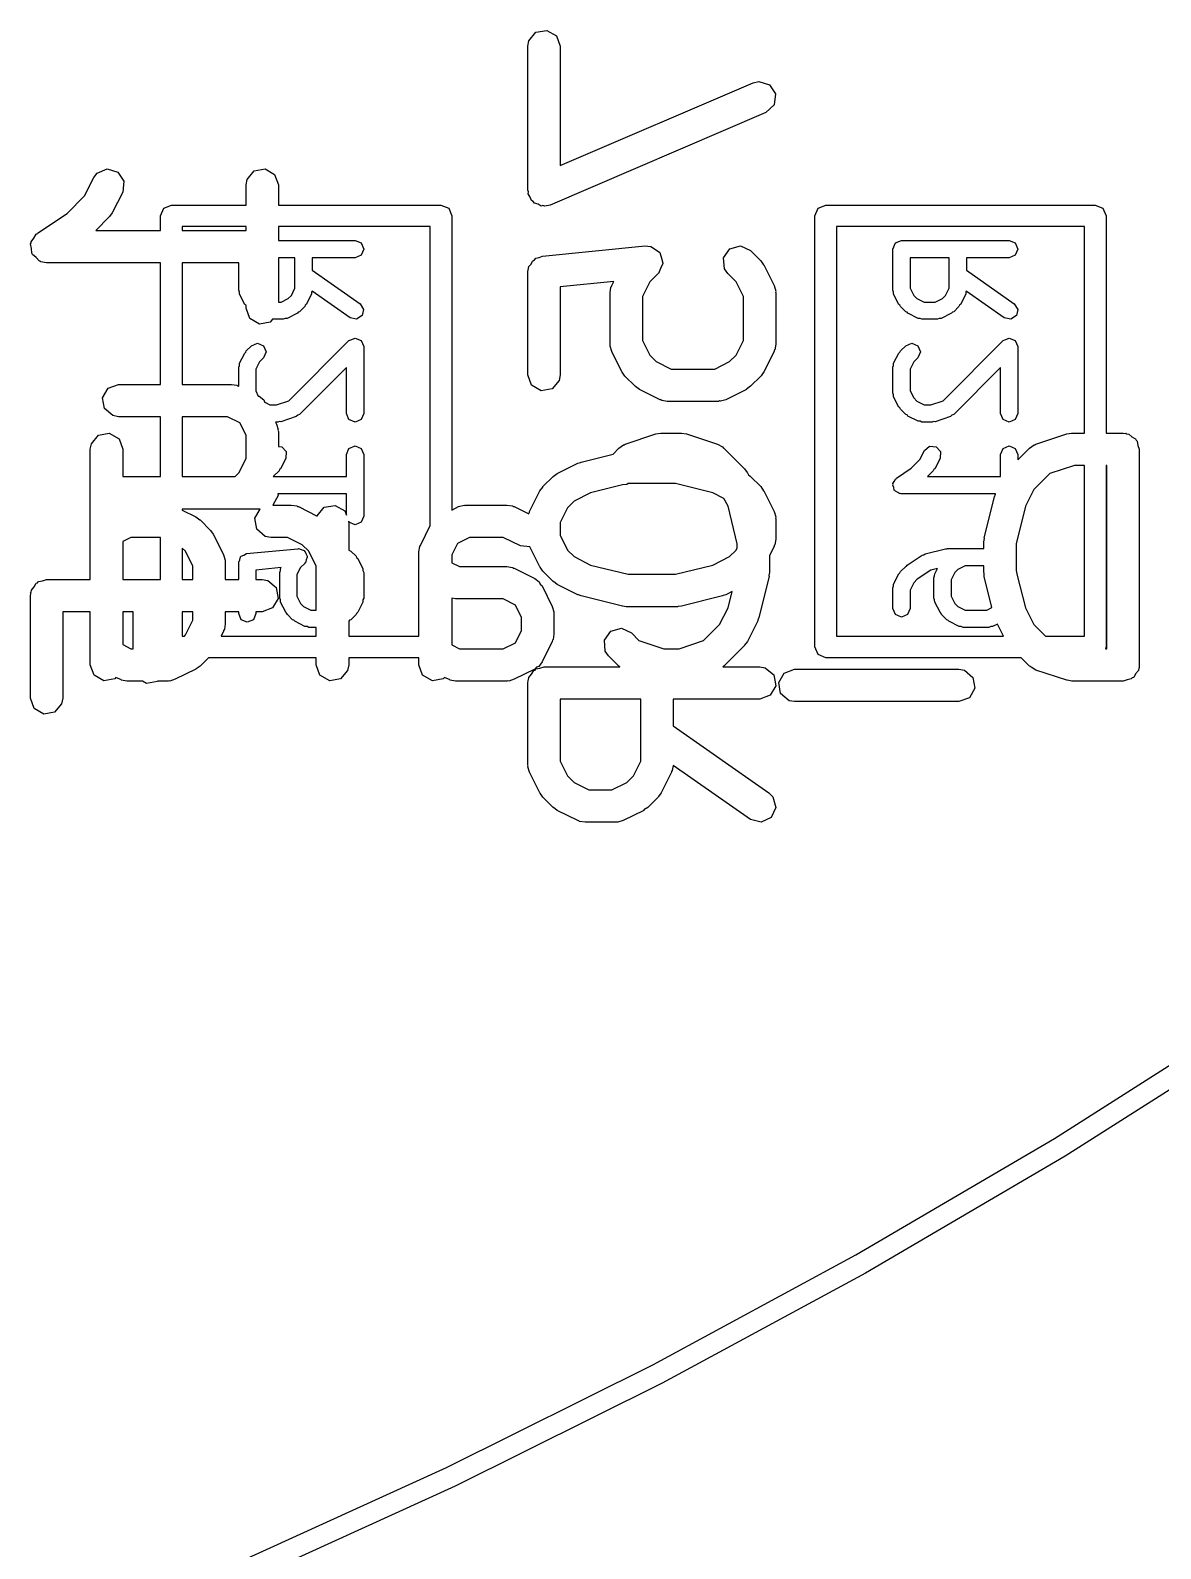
# Model space of a CAD drawing. Extents: x 98.9 to 179, y -122.8 to -42.7.
# Drawn here: x 150.3 to 155.54, y -111.1 to -104.06 of the extents above; entities that cross this region are included whole.
import ezdxf

# ---------------------------------------------------------------- set-up
doc = ezdxf.new("R2010")
doc.units = 0
doc.layers.add('BLACK', color=7, linetype='CONTINUOUS')

msp = doc.modelspace()

# ---------------------------------------------------------------- linework, layer by layer
at = {"layer": 'BLACK', "linetype": 'CONTINUOUS'}
for p, q in [((152.608, -104.111), (152.641, -104.071)), ((152.641, -104.071), (152.692, -104.062)), ((152.692, -104.062), (152.736, -104.088)), ((152.604, -104.136), (152.608, -104.111)), ((152.604, -104.803), (152.604, -104.136)), ((152.736, -104.088), (152.754, -104.136)), ((152.754, -104.136), (152.754, -104.689)), ((152.754, -104.689), (153.649, -104.305)), ((153.649, -104.305), (153.675, -104.299)), ((153.675, -104.299), (153.724, -104.314)), ((153.724, -104.314), (153.752, -104.357)), ((153.752, -104.357), (153.746, -104.408)), ((153.746, -104.408), (153.708, -104.443)), ((153.708, -104.443), (152.708, -104.872)), ((150.606, -104.724), (150.653, -104.704)), ((150.653, -104.704), (150.702, -104.719)), ((151.302, -104.753), (151.334, -104.714)), ((151.334, -104.714), (151.385, -104.705)), ((151.385, -104.705), (151.429, -104.731)), ((150.548, -104.83), (150.591, -104.745)), ((150.591, -104.745), (150.606, -104.724)), ((150.702, -104.719), (150.731, -104.761)), ((150.731, -104.761), (150.725, -104.812)), ((151.297, -104.779), (151.302, -104.753)), ((151.297, -104.872), (151.297, -104.779)), ((151.429, -104.731), (151.447, -104.779)), ((151.447, -104.779), (151.447, -104.872)), ((150.467, -104.911), (150.548, -104.83)), ((150.725, -104.812), (150.677, -104.908)), ((152.607, -104.811), (152.604, -104.803)), ((152.606, -104.82), (152.607, -104.811)), ((152.615, -104.835), (152.606, -104.82)), ((152.621, -104.851), (152.615, -104.835)), ((152.629, -104.856), (152.621, -104.851)), ((150.33, -105.002), (150.467, -104.911)), ((150.677, -104.908), (150.664, -104.926)), ((150.901, -104.922), (150.916, -104.887)), ((150.901, -104.99), (150.901, -104.922)), ((150.916, -104.887), (150.951, -104.872)), ((150.951, -104.872), (151.297, -104.872)), ((151.447, -104.872), (152.201, -104.872)), ((152.201, -104.872), (152.237, -104.887)), ((152.237, -104.887), (152.251, -104.922)), ((152.251, -104.922), (152.251, -106.287)), ((152.634, -104.863), (152.629, -104.856)), ((152.651, -104.868), (152.634, -104.863)), ((152.666, -104.877), (152.651, -104.868)), ((152.674, -104.875), (152.666, -104.877)), ((152.683, -104.878), (152.674, -104.875)), ((152.708, -104.872), (152.683, -104.878)), ((153.935, -104.922), (153.95, -104.887)), ((153.935, -106.922), (153.935, -104.922)), ((153.95, -104.887), (153.985, -104.872)), ((153.985, -104.872), (155.235, -104.872)), ((155.235, -104.872), (155.27, -104.887)), ((155.27, -104.887), (155.285, -104.922)), ((155.285, -104.922), (155.285, -105.93)), ((150.663, -104.927), (150.601, -104.99)), ((150.601, -104.99), (150.901, -104.99)), ((150.664, -104.926), (150.663, -104.927)), ((151.001, -104.972), (151.001, -104.99)), ((151.297, -104.972), (151.001, -104.972)), ((151.001, -104.99), (151.297, -104.99)), ((151.297, -104.99), (151.297, -104.972)), ((151.447, -104.972), (151.447, -105.037)), ((152.151, -104.972), (151.447, -104.972)), ((152.151, -106.359), (152.151, -104.972)), ((154.035, -104.972), (154.035, -106.872)), ((155.185, -104.972), (154.035, -104.972)), ((155.185, -105.93), (155.185, -104.972)), ((150.298, -105.052), (150.3, -105.048)), ((150.302, -105.073), (150.298, -105.052)), ((150.3, -105.043), (150.313, -105.026)), ((150.3, -105.048), (150.3, -105.043)), ((150.313, -105.026), (150.324, -105.007)), ((150.324, -105.007), (150.328, -105.006)), ((150.328, -105.006), (150.33, -105.002)), ((151.447, -105.037), (151.803, -105.037)), ((151.803, -105.037), (151.831, -105.048)), ((151.831, -105.048), (151.843, -105.077)), ((152.671, -105.109), (153.148, -105.062)), ((153.148, -105.062), (153.173, -105.064)), ((153.173, -105.064), (153.174, -105.064)), ((153.174, -105.064), (153.174, -105.064)), ((153.174, -105.064), (153.195, -105.078)), ((153.541, -105.075), (153.59, -105.062)), ((153.59, -105.062), (153.637, -105.083)), ((154.296, -105.077), (154.308, -105.048)), ((154.308, -105.048), (154.336, -105.037)), ((154.336, -105.037), (154.836, -105.037)), ((154.836, -105.037), (154.864, -105.048)), ((154.864, -105.048), (154.876, -105.077)), ((150.303, -105.095), (150.302, -105.073)), ((150.306, -105.098), (150.303, -105.095)), ((150.307, -105.102), (150.306, -105.098)), ((150.324, -105.116), (150.307, -105.102)), ((150.339, -105.132), (150.324, -105.116)), ((150.343, -105.132), (150.339, -105.132)), ((150.346, -105.135), (150.343, -105.132)), ((150.372, -105.14), (150.346, -105.135)), ((151.447, -105.117), (151.447, -105.322)), ((151.524, -105.117), (151.447, -105.117)), ((151.524, -105.258), (151.524, -105.117)), ((151.803, -105.117), (151.604, -105.117)), ((151.604, -105.117), (151.604, -105.175)), ((151.831, -105.105), (151.803, -105.117)), ((151.843, -105.077), (151.831, -105.105)), ((152.619, -105.146), (152.625, -105.132)), ((152.625, -105.132), (152.635, -105.127)), ((152.635, -105.127), (152.641, -105.119)), ((152.641, -105.119), (152.657, -105.116)), ((152.657, -105.116), (152.671, -105.109)), ((153.195, -105.078), (153.216, -105.093)), ((153.216, -105.093), (153.216, -105.093)), ((153.216, -105.093), (153.216, -105.093)), ((153.216, -105.093), (153.223, -105.118)), ((153.223, -105.118), (153.23, -105.142)), ((153.511, -105.117), (153.541, -105.075)), ((153.516, -105.168), (153.511, -105.117)), ((153.637, -105.083), (153.684, -105.131)), ((153.684, -105.131), (153.697, -105.149)), ((154.296, -105.267), (154.296, -105.077)), ((154.376, -105.117), (154.376, -105.258)), ((154.558, -105.117), (154.376, -105.117)), ((154.558, -105.258), (154.558, -105.117)), ((154.836, -105.117), (154.638, -105.117)), ((154.638, -105.117), (154.638, -105.175)), ((154.864, -105.105), (154.836, -105.117)), ((154.876, -105.077), (154.864, -105.105)), ((150.901, -105.14), (150.372, -105.14)), ((150.901, -105.704), (150.901, -105.14)), ((151.263, -105.14), (151.001, -105.14)), ((151.001, -105.14), (151.001, -105.704)), ((151.263, -105.267), (151.263, -105.14)), ((151.604, -105.175), (151.826, -105.33)), ((152.604, -105.178), (152.605, -105.175)), ((152.604, -105.18), (152.604, -105.178)), ((152.604, -105.184), (152.604, -105.18)), ((152.604, -105.66), (152.604, -105.184)), ((152.605, -105.175), (152.608, -105.158)), ((152.608, -105.158), (152.619, -105.146)), ((153.208, -105.189), (153.169, -105.228)), ((153.209, -105.189), (153.208, -105.189)), ((153.208, -105.189), (153.208, -105.189)), ((153.219, -105.166), (153.209, -105.189)), ((153.23, -105.143), (153.219, -105.166)), ((153.23, -105.142), (153.23, -105.142)), ((153.23, -105.142), (153.23, -105.143)), ((153.531, -105.189), (153.516, -105.168)), ((153.57, -105.228), (153.531, -105.189)), ((153.697, -105.149), (153.698, -105.15)), ((153.698, -105.15), (153.746, -105.246)), ((154.638, -105.175), (154.859, -105.33)), ((151.266, -105.276), (151.263, -105.267)), ((151.267, -105.285), (151.266, -105.276)), ((151.508, -105.291), (151.524, -105.258)), ((151.601, -105.276), (151.6, -105.285)), ((151.603, -105.271), (151.601, -105.276)), ((151.78, -105.395), (151.603, -105.271)), ((153.002, -105.227), (152.754, -105.252)), ((152.754, -105.252), (152.754, -105.66)), ((152.985, -105.279), (152.989, -105.253)), ((152.989, -105.253), (152.992, -105.25)), ((152.992, -105.25), (152.993, -105.246)), ((152.993, -105.246), (153.002, -105.227)), ((153.169, -105.228), (153.135, -105.297)), ((153.604, -105.297), (153.57, -105.228)), ((153.746, -105.246), (153.753, -105.271)), ((153.753, -105.271), (153.752, -105.275)), ((153.752, -105.275), (153.754, -105.279)), ((154.3, -105.276), (154.296, -105.267)), ((154.3, -105.285), (154.3, -105.276)), ((154.376, -105.258), (154.393, -105.291)), ((154.541, -105.291), (154.558, -105.258)), ((154.635, -105.276), (154.634, -105.285)), ((154.636, -105.271), (154.635, -105.276)), ((154.813, -105.395), (154.636, -105.271)), ((151.291, -105.333), (151.267, -105.285)), ((151.296, -105.337), (151.291, -105.333)), ((151.297, -105.34), (151.296, -105.337)), ((151.297, -105.35), (151.297, -105.34)), ((151.447, -105.322), (151.46, -105.322)), ((151.46, -105.322), (151.493, -105.306)), ((151.493, -105.306), (151.508, -105.291)), ((151.569, -105.343), (151.545, -105.367)), ((151.571, -105.337), (151.569, -105.343)), ((151.576, -105.333), (151.571, -105.337)), ((151.6, -105.285), (151.576, -105.333)), ((151.826, -105.33), (151.842, -105.356)), ((152.985, -105.517), (152.985, -105.279)), ((153.135, -105.297), (153.135, -105.5)), ((153.604, -105.5), (153.604, -105.297)), ((153.754, -105.279), (153.754, -105.517)), ((154.324, -105.333), (154.3, -105.285)), ((154.329, -105.337), (154.324, -105.333)), ((154.332, -105.343), (154.329, -105.337)), ((154.356, -105.367), (154.332, -105.343)), ((154.393, -105.291), (154.408, -105.306)), ((154.408, -105.306), (154.441, -105.322)), ((154.441, -105.322), (154.493, -105.322)), ((154.493, -105.322), (154.527, -105.306)), ((154.527, -105.306), (154.541, -105.291)), ((154.603, -105.343), (154.579, -105.367)), ((154.605, -105.337), (154.603, -105.343)), ((154.61, -105.333), (154.605, -105.337)), ((154.634, -105.285), (154.61, -105.333)), ((154.859, -105.33), (154.876, -105.356)), ((151.315, -105.398), (151.297, -105.35)), ((151.359, -105.424), (151.315, -105.398)), ((151.409, -105.415), (151.359, -105.424)), ((151.42, -105.402), (151.409, -105.415)), ((151.469, -105.402), (151.42, -105.402)), ((151.478, -105.399), (151.469, -105.402)), ((151.487, -105.398), (151.478, -105.399)), ((151.535, -105.374), (151.487, -105.398)), ((151.539, -105.369), (151.535, -105.374)), ((151.545, -105.367), (151.539, -105.369)), ((151.81, -105.402), (151.78, -105.395)), ((151.835, -105.385), (151.81, -105.402)), ((151.842, -105.356), (151.835, -105.385)), ((154.362, -105.369), (154.356, -105.367)), ((154.366, -105.374), (154.362, -105.369)), ((154.414, -105.398), (154.366, -105.374)), ((154.423, -105.399), (154.414, -105.398)), ((154.431, -105.402), (154.423, -105.399)), ((154.503, -105.402), (154.431, -105.402)), ((154.511, -105.399), (154.503, -105.402)), ((154.521, -105.398), (154.511, -105.399)), ((154.568, -105.374), (154.521, -105.398)), ((154.573, -105.369), (154.568, -105.374)), ((154.579, -105.367), (154.573, -105.369)), ((154.843, -105.402), (154.813, -105.395)), ((154.869, -105.385), (154.843, -105.402)), ((154.876, -105.356), (154.869, -105.385)), ((151.783, -105.497), (151.803, -105.489)), ((151.803, -105.489), (151.831, -105.501)), ((154.816, -105.497), (154.836, -105.489)), ((154.836, -105.489), (154.864, -105.501)), ((151.267, -105.606), (151.291, -105.559)), ((151.291, -105.559), (151.296, -105.555)), ((151.296, -105.555), (151.298, -105.548)), ((151.298, -105.548), (151.322, -105.525)), ((151.322, -105.525), (151.35, -105.513)), ((151.35, -105.513), (151.378, -105.525)), ((151.378, -105.525), (151.39, -105.553)), ((151.39, -105.553), (151.378, -105.581)), ((151.495, -105.78), (151.774, -105.501)), ((151.774, -105.501), (151.783, -105.497)), ((151.831, -105.501), (151.843, -105.529)), ((151.843, -105.529), (151.843, -105.839)), ((152.986, -105.521), (152.985, -105.517)), ((152.985, -105.526), (152.986, -105.521)), ((152.993, -105.551), (152.985, -105.526)), ((153.04, -105.646), (152.993, -105.551)), ((153.135, -105.5), (153.169, -105.568)), ((153.57, -105.568), (153.604, -105.5)), ((153.746, -105.551), (153.698, -105.646)), ((153.749, -105.543), (153.746, -105.546)), ((153.746, -105.546), (153.746, -105.551)), ((153.754, -105.517), (153.749, -105.543)), ((154.3, -105.606), (154.324, -105.559)), ((154.324, -105.559), (154.329, -105.555)), ((154.329, -105.555), (154.332, -105.548)), ((154.332, -105.548), (154.356, -105.525)), ((154.356, -105.525), (154.384, -105.513)), ((154.384, -105.513), (154.412, -105.525)), ((154.412, -105.525), (154.424, -105.553)), ((154.424, -105.553), (154.412, -105.581)), ((154.529, -105.78), (154.808, -105.501)), ((154.808, -105.501), (154.816, -105.497)), ((154.864, -105.501), (154.876, -105.529)), ((154.876, -105.529), (154.876, -105.839)), ((151.263, -105.624), (151.266, -105.616)), ((151.263, -105.712), (151.263, -105.624)), ((151.266, -105.616), (151.267, -105.606)), ((151.359, -105.6), (151.343, -105.634)), ((151.378, -105.581), (151.359, -105.6)), ((151.763, -105.626), (151.545, -105.843)), ((151.763, -105.839), (151.763, -105.626)), ((153.169, -105.568), (153.199, -105.598)), ((153.199, -105.598), (153.268, -105.633)), ((153.471, -105.633), (153.539, -105.598)), ((153.539, -105.598), (153.57, -105.568)), ((154.296, -105.624), (154.3, -105.616)), ((154.296, -105.743), (154.296, -105.624)), ((154.3, -105.616), (154.3, -105.606)), ((154.393, -105.6), (154.376, -105.634)), ((154.412, -105.581), (154.393, -105.6)), ((154.796, -105.626), (154.579, -105.843)), ((154.796, -105.839), (154.796, -105.626)), ((151.343, -105.634), (151.343, -105.734)), ((152.621, -105.708), (152.604, -105.66)), ((152.749, -105.686), (152.716, -105.725)), ((152.754, -105.66), (152.749, -105.686)), ((153.041, -105.647), (153.04, -105.646)), ((153.054, -105.666), (153.041, -105.647)), ((153.102, -105.713), (153.054, -105.666)), ((153.268, -105.633), (153.471, -105.633)), ((153.684, -105.666), (153.637, -105.713)), ((153.685, -105.664), (153.684, -105.666)), ((153.698, -105.646), (153.685, -105.664)), ((154.376, -105.634), (154.376, -105.734)), ((150.631, -105.766), (150.657, -105.721)), ((150.64, -105.816), (150.631, -105.766)), ((150.657, -105.721), (150.705, -105.704)), ((150.705, -105.704), (150.901, -105.704)), ((151.001, -105.704), (151.229, -105.704)), ((151.229, -105.704), (151.255, -105.708)), ((151.255, -105.708), (151.258, -105.711)), ((151.258, -105.711), (151.263, -105.712)), ((151.343, -105.734), (151.354, -105.758)), ((151.354, -105.758), (151.358, -105.759)), ((151.358, -105.759), (151.379, -105.775)), ((152.666, -105.734), (152.621, -105.708)), ((152.716, -105.725), (152.666, -105.734)), ((153.103, -105.714), (153.102, -105.713)), ((153.121, -105.727), (153.103, -105.714)), ((153.217, -105.775), (153.121, -105.727)), ((153.617, -105.727), (153.522, -105.775)), ((153.618, -105.726), (153.617, -105.727)), ((153.637, -105.713), (153.618, -105.726)), ((154.3, -105.752), (154.296, -105.743)), ((154.3, -105.761), (154.3, -105.752)), ((154.324, -105.809), (154.3, -105.761)), ((154.376, -105.734), (154.393, -105.767)), ((154.393, -105.767), (154.408, -105.782)), ((150.68, -105.849), (150.64, -105.816)), ((151.379, -105.775), (151.383, -105.785)), ((151.383, -105.785), (151.387, -105.788)), ((151.387, -105.788), (151.407, -105.799)), ((151.407, -105.799), (151.439, -105.799)), ((151.439, -105.799), (151.495, -105.78)), ((151.774, -105.867), (151.763, -105.839)), ((151.843, -105.839), (151.831, -105.867)), ((153.221, -105.775), (153.217, -105.775)), ((153.225, -105.778), (153.221, -105.775)), ((153.25, -105.783), (153.225, -105.778)), ((153.488, -105.783), (153.25, -105.783)), ((153.493, -105.781), (153.488, -105.783)), ((153.497, -105.782), (153.493, -105.781)), ((153.522, -105.775), (153.497, -105.782)), ((154.329, -105.813), (154.324, -105.809)), ((154.332, -105.819), (154.329, -105.813)), ((154.356, -105.843), (154.332, -105.819)), ((154.408, -105.782), (154.441, -105.799)), ((154.441, -105.799), (154.473, -105.799)), ((154.473, -105.799), (154.529, -105.78)), ((154.808, -105.867), (154.796, -105.839)), ((154.876, -105.839), (154.864, -105.867)), ((150.705, -105.854), (150.68, -105.849)), ((150.901, -105.854), (150.705, -105.854)), ((150.901, -106.132), (150.901, -105.854)), ((151.001, -105.854), (151.001, -106.132)), ((151.211, -105.854), (151.001, -105.854)), ((151.268, -105.882), (151.211, -105.854)), ((151.297, -105.939), (151.268, -105.882)), ((151.445, -105.879), (151.434, -105.879)), ((151.434, -105.879), (151.439, -105.888)), ((151.439, -105.888), (151.446, -105.913)), ((151.452, -105.876), (151.445, -105.879)), ((151.458, -105.877), (151.452, -105.876)), ((151.53, -105.853), (151.458, -105.877)), ((151.537, -105.847), (151.53, -105.853)), ((151.545, -105.843), (151.537, -105.847)), ((151.803, -105.879), (151.774, -105.867)), ((151.831, -105.867), (151.803, -105.879)), ((154.362, -105.846), (154.356, -105.843)), ((154.366, -105.851), (154.362, -105.846)), ((154.414, -105.874), (154.366, -105.851)), ((154.423, -105.875), (154.414, -105.874)), ((154.431, -105.879), (154.423, -105.875)), ((154.479, -105.879), (154.431, -105.879)), ((154.485, -105.876), (154.479, -105.879)), ((154.492, -105.877), (154.485, -105.876)), ((154.563, -105.853), (154.492, -105.877)), ((154.57, -105.847), (154.563, -105.853)), ((154.579, -105.843), (154.57, -105.847)), ((154.836, -105.879), (154.808, -105.867)), ((154.864, -105.867), (154.836, -105.879)), ((150.575, -106.005), (150.58, -105.98)), ((150.58, -105.98), (150.613, -105.94)), ((150.613, -105.94), (150.663, -105.931)), ((150.663, -105.931), (150.708, -105.957)), ((150.708, -105.957), (150.725, -106.005)), ((151.297, -106.047), (151.297, -105.939)), ((151.446, -105.913), (151.445, -105.917)), ((151.445, -105.917), (151.447, -105.922)), ((151.447, -105.922), (151.447, -105.992)), ((153.051, -105.984), (153.055, -105.982)), ((153.055, -105.982), (153.198, -105.934)), ((153.198, -105.934), (153.22, -105.931)), ((153.22, -105.931), (153.221, -105.93)), ((153.221, -105.93), (153.317, -105.93)), ((153.317, -105.93), (153.339, -105.934)), ((153.339, -105.934), (153.34, -105.934)), ((153.34, -105.934), (153.483, -105.982)), ((153.483, -105.982), (153.506, -105.994)), ((154.956, -105.984), (154.96, -105.982)), ((154.96, -105.982), (155.103, -105.934)), ((155.103, -105.934), (155.125, -105.931)), ((155.125, -105.931), (155.126, -105.93)), ((155.126, -105.93), (155.185, -105.93)), ((155.285, -105.93), (155.364, -105.93)), ((155.364, -105.93), (155.374, -105.932)), ((155.374, -105.932), (155.377, -105.931)), ((155.377, -105.931), (155.38, -105.933)), ((155.38, -105.933), (155.39, -105.935)), ((155.39, -105.935), (155.405, -105.947)), ((155.405, -105.947), (155.422, -105.957)), ((155.422, -105.957), (155.424, -105.963)), ((155.424, -105.963), (155.429, -105.968)), ((155.429, -105.968), (155.433, -105.987)), ((150.575, -106.609), (150.575, -106.005)), ((150.725, -106.005), (150.725, -106.132)), ((151.263, -106.115), (151.297, -106.047)), ((151.447, -105.992), (151.463, -105.993)), ((151.481, -106.047), (151.457, -106.095)), ((151.463, -105.993), (151.483, -106.016)), ((151.483, -106.016), (151.481, -106.047)), ((151.763, -106.029), (151.774, -106.001)), ((151.763, -106.132), (151.763, -106.029)), ((151.774, -106.001), (151.803, -105.989)), ((151.803, -105.989), (151.831, -106.001)), ((151.831, -106.001), (151.843, -106.029)), ((151.843, -106.029), (151.843, -106.315)), ((152.851, -106.064), (152.999, -106.027)), ((152.999, -106.027), (153.026, -106)), ((153.026, -106), (153.047, -105.985)), ((153.047, -105.985), (153.051, -105.984)), ((153.506, -105.994), (153.509, -105.998)), ((153.509, -105.998), (153.513, -106)), ((153.513, -106), (153.608, -106.095)), ((154.422, -106.053), (154.443, -106.011)), ((154.443, -106.011), (154.466, -105.991)), ((154.466, -105.991), (154.497, -105.993)), ((154.515, -106.047), (154.491, -106.095)), ((154.497, -105.993), (154.517, -106.016)), ((154.517, -106.016), (154.515, -106.047)), ((154.796, -106.029), (154.808, -106.001)), ((154.796, -106.132), (154.796, -106.029)), ((154.808, -106.001), (154.836, -105.989)), ((154.836, -105.989), (154.864, -106.001)), ((154.864, -106.001), (154.876, -106.029)), ((154.876, -106.054), (154.93, -106)), ((154.876, -106.029), (154.876, -106.054)), ((154.93, -106), (154.952, -105.985)), ((154.952, -105.985), (154.956, -105.984)), ((155.433, -105.987), (155.439, -106.005)), ((155.439, -106.005), (155.439, -107.005)), ((151.246, -106.132), (151.263, -106.115)), ((151.45, -106.105), (151.423, -106.132)), ((151.452, -106.099), (151.45, -106.105)), ((151.457, -106.095), (151.452, -106.099)), ((152.721, -106.131), (152.739, -106.118)), ((152.739, -106.118), (152.74, -106.117)), ((152.74, -106.117), (152.836, -106.069)), ((152.836, -106.069), (152.848, -106.066)), ((152.848, -106.066), (152.851, -106.064)), ((153.608, -106.095), (153.621, -106.113)), ((153.621, -106.113), (153.622, -106.114)), ((153.622, -106.114), (153.627, -106.124)), ((154.314, -106.139), (154.382, -106.093)), ((154.382, -106.093), (154.422, -106.053)), ((154.484, -106.105), (154.457, -106.132)), ((154.486, -106.099), (154.484, -106.105)), ((154.491, -106.095), (154.486, -106.099)), ((155.024, -106.118), (154.95, -106.192)), ((155.138, -106.08), (155.024, -106.118)), ((155.185, -106.08), (155.138, -106.08)), ((155.185, -106.872), (155.185, -106.08)), ((155.285, -106.08), (155.285, -106.922)), ((155.289, -106.08), (155.285, -106.08)), ((155.289, -106.93), (155.289, -106.08)), ((150.725, -106.132), (150.901, -106.132)), ((151.001, -106.132), (151.246, -106.132)), ((151.423, -106.132), (151.763, -106.132)), ((152.659, -106.198), (152.673, -106.18)), ((152.673, -106.178), (152.721, -106.131)), ((152.673, -106.18), (152.673, -106.178)), ((153.043, -106.17), (152.895, -106.207)), ((153.063, -106.168), (153.043, -106.17)), ((153.069, -106.164), (153.063, -106.168)), ((153.289, -106.164), (153.069, -106.164)), ((153.462, -106.207), (153.289, -106.164)), ((153.627, -106.124), (153.635, -106.13)), ((153.635, -106.13), (153.637, -106.131)), ((153.637, -106.131), (153.684, -106.178)), ((153.684, -106.178), (153.697, -106.197)), ((154.296, -106.172), (154.298, -106.168)), ((154.301, -106.183), (154.296, -106.172)), ((154.297, -106.164), (154.303, -106.154)), ((154.298, -106.168), (154.297, -106.164)), ((154.303, -106.194), (154.301, -106.183)), ((154.303, -106.154), (154.308, -106.144)), ((154.308, -106.144), (154.312, -106.142)), ((154.312, -106.142), (154.314, -106.139)), ((154.457, -106.132), (154.796, -106.132)), ((154.95, -106.192), (154.911, -106.269)), ((151.446, -106.22), (151.421, -106.264)), ((151.444, -106.212), (151.446, -106.22)), ((151.763, -106.212), (151.444, -106.212)), ((151.763, -106.311), (151.763, -106.212)), ((152.612, -106.293), (152.659, -106.198)), ((152.818, -106.246), (152.788, -106.276)), ((152.895, -106.207), (152.818, -106.246)), ((153.513, -106.233), (153.462, -106.207)), ((153.532, -106.269), (153.513, -106.233)), ((153.697, -106.197), (153.698, -106.198)), ((153.698, -106.198), (153.746, -106.293)), ((154.306, -106.196), (154.303, -106.194)), ((154.308, -106.2), (154.306, -106.196)), ((154.319, -106.205), (154.308, -106.2)), ((154.328, -106.211), (154.319, -106.205)), ((154.332, -106.21), (154.328, -106.211)), ((154.336, -106.212), (154.332, -106.21)), ((154.773, -106.212), (154.336, -106.212)), ((154.72, -106.416), (154.768, -106.225)), ((154.768, -106.225), (154.773, -106.213)), ((154.773, -106.213), (154.773, -106.212)), ((151.001, -106.282), (151.001, -106.287)), ((151.363, -106.282), (151.001, -106.282)), ((151.001, -106.287), (151.065, -106.319)), ((151.065, -106.319), (151.083, -106.332)), ((151.083, -106.332), (151.084, -106.333)), ((151.084, -106.333), (151.132, -106.381)), ((151.338, -106.325), (151.363, -106.282)), ((151.347, -106.376), (151.338, -106.325)), ((151.421, -106.264), (151.507, -106.264)), ((151.507, -106.264), (151.533, -106.268)), ((151.533, -106.268), (151.536, -106.271)), ((151.536, -106.271), (151.541, -106.271)), ((151.541, -106.271), (151.627, -106.315)), ((151.627, -106.313), (151.66, -106.274)), ((151.627, -106.315), (151.627, -106.313)), ((151.66, -106.274), (151.711, -106.265)), ((151.711, -106.265), (151.755, -106.29)), ((151.755, -106.29), (151.763, -106.311)), ((151.843, -106.315), (151.831, -106.343)), ((152.251, -106.287), (152.283, -106.271)), ((152.283, -106.271), (152.308, -106.264)), ((152.308, -106.264), (152.313, -106.265)), ((152.313, -106.265), (152.317, -106.264)), ((152.317, -106.264), (152.507, -106.264)), ((152.507, -106.264), (152.533, -106.268)), ((152.533, -106.268), (152.536, -106.271)), ((152.536, -106.271), (152.541, -106.271)), ((152.541, -106.271), (152.608, -106.305)), ((152.608, -106.301), (152.611, -106.298)), ((152.608, -106.305), (152.608, -106.301)), ((152.611, -106.298), (152.612, -106.293)), ((152.788, -106.276), (152.754, -106.344)), ((153.575, -106.443), (153.532, -106.269)), ((153.746, -106.293), (153.753, -106.318)), ((153.753, -106.318), (153.752, -106.323)), ((153.752, -106.323), (153.754, -106.327)), ((153.754, -106.327), (153.754, -106.422)), ((154.911, -106.269), (154.868, -106.443)), ((151.132, -106.381), (151.145, -106.399)), ((151.145, -106.399), (151.146, -106.4)), ((151.146, -106.4), (151.193, -106.495)), ((151.386, -106.409), (151.347, -106.376)), ((151.774, -106.343), (151.773, -106.339)), ((151.773, -106.339), (151.773, -106.473)), ((151.803, -106.355), (151.774, -106.343)), ((151.831, -106.343), (151.803, -106.355)), ((152.107, -106.448), (152.151, -106.359)), ((152.754, -106.344), (152.754, -106.404)), ((152.754, -106.404), (152.788, -106.473)), ((150.763, -106.414), (150.725, -106.432)), ((150.725, -106.432), (150.725, -106.609)), ((150.901, -106.414), (150.763, -106.414)), ((150.901, -106.609), (150.901, -106.414)), ((151.017, -106.478), (151.001, -106.463)), ((151.001, -106.463), (151.001, -106.609)), ((151.299, -106.489), (151.537, -106.466)), ((151.412, -106.414), (151.386, -106.409)), ((151.489, -106.414), (151.412, -106.414)), ((151.558, -106.448), (151.489, -106.414)), ((151.537, -106.466), (151.539, -106.466)), ((151.539, -106.466), (151.541, -106.465)), ((151.541, -106.465), (151.553, -106.47)), ((151.553, -106.47), (151.566, -106.474)), ((151.588, -106.478), (151.558, -106.448)), ((151.566, -106.474), (151.567, -106.476)), ((151.773, -106.473), (151.783, -106.477)), ((152.099, -106.481), (152.103, -106.456)), ((152.103, -106.456), (152.106, -106.452)), ((152.106, -106.452), (152.107, -106.448)), ((152.277, -106.442), (152.251, -106.494)), ((152.334, -106.414), (152.277, -106.442)), ((152.489, -106.414), (152.334, -106.414)), ((152.569, -106.453), (152.489, -106.414)), ((152.613, -106.458), (152.569, -106.453)), ((152.659, -106.551), (152.613, -106.458)), ((152.788, -106.473), (152.818, -106.503)), ((153.539, -106.503), (153.57, -106.473)), ((153.57, -106.473), (153.575, -106.462)), ((153.575, -106.462), (153.575, -106.443)), ((153.746, -106.456), (153.725, -106.497)), ((153.749, -106.448), (153.746, -106.451)), ((153.746, -106.451), (153.746, -106.456)), ((153.754, -106.422), (153.749, -106.448)), ((154.446, -106.49), (154.541, -106.467)), ((154.541, -106.467), (154.546, -106.467)), ((154.546, -106.467), (154.55, -106.465)), ((154.55, -106.465), (154.718, -106.465)), ((154.718, -106.434), (154.721, -106.419)), ((154.718, -106.465), (154.718, -106.434)), ((154.721, -106.419), (154.72, -106.416)), ((154.868, -106.443), (154.868, -106.567)), ((151.051, -106.547), (151.017, -106.478)), ((151.193, -106.495), (151.201, -106.52)), ((151.201, -106.52), (151.2, -106.525)), ((151.2, -106.525), (151.201, -106.529)), ((151.201, -106.529), (151.201, -106.609)), ((151.263, -106.529), (151.268, -106.517)), ((151.263, -106.609), (151.263, -106.529)), ((151.268, -106.517), (151.272, -106.504)), ((151.272, -106.504), (151.273, -106.503)), ((151.273, -106.503), (151.274, -106.501)), ((151.274, -106.501), (151.287, -106.496)), ((151.287, -106.496), (151.299, -106.489)), ((151.569, -106.534), (151.55, -106.553)), ((151.567, -106.476), (151.569, -106.477)), ((151.569, -106.477), (151.574, -106.489)), ((151.57, -106.532), (151.569, -106.534)), ((151.572, -106.531), (151.57, -106.532)), ((151.576, -106.518), (151.572, -106.531)), ((151.574, -106.489), (151.58, -106.501)), ((151.581, -106.505), (151.576, -106.518)), ((151.58, -106.501), (151.58, -106.503)), ((151.58, -106.503), (151.581, -106.505)), ((151.623, -106.547), (151.588, -106.478)), ((151.783, -106.477), (151.807, -106.501)), ((151.807, -106.501), (151.81, -106.507)), ((151.81, -106.507), (151.815, -106.511)), ((151.815, -106.511), (151.838, -106.559)), ((152.099, -106.872), (152.099, -106.481)), ((152.251, -106.494), (152.251, -106.532)), ((152.251, -106.532), (152.287, -106.549)), ((152.818, -106.503), (152.895, -106.542)), ((152.895, -106.542), (153.069, -106.585)), ((153.289, -106.585), (153.462, -106.542)), ((153.462, -106.542), (153.539, -106.503)), ((153.725, -106.497), (153.725, -106.577)), ((154.359, -106.547), (154.362, -106.543)), ((154.362, -106.543), (154.433, -106.496)), ((154.433, -106.496), (154.44, -106.495)), ((154.44, -106.495), (154.446, -106.49)), ((154.631, -106.545), (154.598, -106.562)), ((154.718, -106.545), (154.631, -106.545)), ((154.718, -106.577), (154.718, -106.545)), ((150.334, -106.619), (150.354, -106.615)), ((150.354, -106.615), (150.372, -106.609)), ((150.372, -106.609), (150.575, -106.609)), ((150.725, -106.609), (150.901, -106.609)), ((151.001, -106.609), (151.051, -106.609)), ((151.051, -106.609), (151.051, -106.547)), ((151.201, -106.609), (151.263, -106.609)), ((151.46, -106.554), (151.343, -106.565)), ((151.343, -106.565), (151.343, -106.609)), ((151.343, -106.609), (151.372, -106.609)), ((151.372, -106.609), (151.398, -106.613)), ((151.398, -106.613), (151.437, -106.646)), ((151.453, -106.577), (151.457, -106.568)), ((151.453, -106.696), (151.453, -106.577)), ((151.457, -106.559), (151.46, -106.554)), ((151.457, -106.568), (151.457, -106.559)), ((151.55, -106.553), (151.533, -106.586)), ((151.533, -106.586), (151.533, -106.686)), ((151.623, -106.751), (151.623, -106.547)), ((151.838, -106.559), (151.839, -106.568)), ((151.839, -106.568), (151.843, -106.577)), ((151.843, -106.577), (151.843, -106.696)), ((152.287, -106.549), (152.507, -106.549)), ((152.507, -106.549), (152.533, -106.554)), ((152.533, -106.554), (152.536, -106.557)), ((152.536, -106.557), (152.541, -106.557)), ((152.541, -106.557), (152.636, -106.605)), ((152.636, -106.605), (152.657, -106.62)), ((152.661, -106.552), (152.659, -106.551)), ((152.673, -106.57), (152.661, -106.552)), ((152.721, -106.618), (152.673, -106.57)), ((153.069, -106.585), (153.289, -106.585)), ((153.723, -106.595), (153.675, -106.785)), ((153.725, -106.577), (153.722, -106.591)), ((153.722, -106.591), (153.723, -106.595)), ((154.3, -106.63), (154.324, -106.583)), ((154.324, -106.583), (154.329, -106.578)), ((154.329, -106.578), (154.332, -106.572)), ((154.332, -106.572), (154.356, -106.548)), ((154.356, -106.548), (154.359, -106.547)), ((154.409, -106.608), (154.393, -106.624)), ((154.472, -106.566), (154.409, -106.608)), ((154.503, -106.558), (154.472, -106.566)), ((154.487, -106.601), (154.49, -106.592)), ((154.487, -106.696), (154.487, -106.601)), ((154.49, -106.592), (154.491, -106.583)), ((154.491, -106.583), (154.503, -106.558)), ((154.583, -106.577), (154.567, -106.61)), ((154.567, -106.61), (154.567, -106.686)), ((154.598, -106.562), (154.583, -106.577)), ((154.719, -106.58), (154.718, -106.577)), ((154.72, -106.595), (154.719, -106.58)), ((154.756, -106.739), (154.72, -106.595)), ((154.868, -106.567), (154.872, -106.582)), ((154.872, -106.582), (154.872, -106.583)), ((154.872, -106.583), (154.872, -106.584)), ((154.872, -106.584), (154.911, -106.741)), ((150.297, -106.684), (150.299, -106.674)), ((150.297, -107.16), (150.297, -106.684)), ((150.298, -106.671), (150.3, -106.668)), ((150.299, -106.674), (150.298, -106.671)), ((150.3, -106.668), (150.302, -106.658)), ((150.302, -106.658), (150.314, -106.643)), ((150.314, -106.643), (150.324, -106.626)), ((150.324, -106.626), (150.33, -106.624)), ((150.33, -106.624), (150.334, -106.619)), ((151.437, -106.646), (151.446, -106.697)), ((151.533, -106.686), (151.55, -106.72)), ((152.657, -106.62), (152.661, -106.631)), ((152.661, -106.631), (152.67, -106.638)), ((152.67, -106.638), (152.717, -106.734)), ((152.722, -106.619), (152.721, -106.618)), ((152.74, -106.632), (152.722, -106.619)), ((152.836, -106.68), (152.74, -106.632)), ((152.839, -106.68), (152.836, -106.68)), ((152.851, -106.685), (152.839, -106.68)), ((153.042, -106.733), (152.851, -106.685)), ((153.506, -106.685), (153.316, -106.733)), ((153.509, -106.683), (153.506, -106.685)), ((153.522, -106.68), (153.509, -106.683)), ((153.551, -106.665), (153.522, -106.68)), ((153.532, -106.741), (153.551, -106.665)), ((154.296, -106.648), (154.3, -106.64)), ((154.296, -106.743), (154.296, -106.648)), ((154.3, -106.64), (154.3, -106.63)), ((154.393, -106.624), (154.376, -106.658)), ((154.376, -106.658), (154.376, -106.743)), ((154.567, -106.686), (154.583, -106.72)), ((151.42, -106.741), (151.372, -106.759)), ((151.446, -106.697), (151.42, -106.741)), ((151.457, -106.704), (151.453, -106.696)), ((151.457, -106.714), (151.457, -106.704)), ((151.481, -106.761), (151.457, -106.714)), ((151.55, -106.72), (151.564, -106.734)), ((151.564, -106.734), (151.598, -106.751)), ((151.598, -106.751), (151.623, -106.751)), ((151.838, -106.714), (151.815, -106.761)), ((151.839, -106.704), (151.838, -106.714)), ((151.843, -106.696), (151.839, -106.704)), ((152.269, -106.699), (152.251, -106.696)), ((152.251, -106.696), (152.251, -106.912)), ((152.489, -106.699), (152.269, -106.699)), ((152.547, -106.728), (152.489, -106.699)), ((152.575, -106.785), (152.547, -106.728)), ((152.717, -106.734), (152.725, -106.759)), ((153.045, -106.732), (153.042, -106.733)), ((153.06, -106.735), (153.045, -106.732)), ((153.298, -106.735), (153.06, -106.735)), ((153.301, -106.734), (153.298, -106.735)), ((153.316, -106.733), (153.301, -106.734)), ((153.493, -106.818), (153.532, -106.741)), ((154.308, -106.772), (154.296, -106.743)), ((154.376, -106.743), (154.364, -106.772)), ((154.49, -106.704), (154.487, -106.696)), ((154.491, -106.714), (154.49, -106.704)), ((154.515, -106.761), (154.491, -106.714)), ((154.583, -106.72), (154.598, -106.734)), ((154.598, -106.734), (154.631, -106.751)), ((154.631, -106.751), (154.732, -106.751)), ((154.732, -106.751), (154.756, -106.739)), ((154.911, -106.741), (154.95, -106.818)), ((150.575, -106.759), (150.447, -106.759)), ((150.447, -106.759), (150.447, -107.16)), ((150.575, -107.005), (150.575, -106.759)), ((150.725, -106.759), (150.725, -106.911)), ((150.773, -106.759), (150.725, -106.759)), ((150.773, -106.93), (150.773, -106.759)), ((151.001, -106.759), (151.001, -106.872)), ((151.051, -106.759), (151.001, -106.759)), ((151.017, -106.866), (151.051, -106.797)), ((151.051, -106.797), (151.051, -106.759)), ((151.201, -106.815), (151.197, -106.84)), ((151.263, -106.759), (151.201, -106.759)), ((151.201, -106.759), (151.201, -106.815)), ((151.263, -106.767), (151.263, -106.759)), ((151.274, -106.796), (151.263, -106.767)), ((151.303, -106.807), (151.274, -106.796)), ((151.331, -106.796), (151.303, -106.807)), ((151.343, -106.767), (151.331, -106.796)), ((151.372, -106.759), (151.343, -106.759)), ((151.343, -106.759), (151.343, -106.767)), ((151.486, -106.766), (151.481, -106.761)), ((151.489, -106.772), (151.486, -106.766)), ((151.512, -106.796), (151.489, -106.772)), ((151.518, -106.798), (151.512, -106.796)), ((151.523, -106.803), (151.518, -106.798)), ((151.57, -106.827), (151.523, -106.803)), ((151.58, -106.827), (151.57, -106.827)), ((151.588, -106.831), (151.58, -106.827)), ((151.777, -106.798), (151.773, -106.803)), ((151.773, -106.803), (151.773, -106.803)), ((151.773, -106.803), (151.773, -106.872)), ((151.783, -106.796), (151.777, -106.798)), ((151.807, -106.772), (151.783, -106.796)), ((151.81, -106.766), (151.807, -106.772)), ((151.815, -106.761), (151.81, -106.766)), ((152.575, -106.845), (152.575, -106.785)), ((152.725, -106.759), (152.724, -106.763)), ((152.724, -106.763), (152.725, -106.767)), ((152.725, -106.767), (152.725, -106.862)), ((153.419, -106.892), (153.493, -106.818)), ((153.67, -106.801), (153.622, -106.896)), ((153.675, -106.785), (153.67, -106.797)), ((153.67, -106.797), (153.67, -106.801)), ((154.336, -106.783), (154.308, -106.772)), ((154.364, -106.772), (154.336, -106.783)), ((154.52, -106.766), (154.515, -106.761)), ((154.522, -106.772), (154.52, -106.766)), ((154.546, -106.796), (154.522, -106.772)), ((154.552, -106.798), (154.546, -106.796)), ((154.556, -106.803), (154.552, -106.798)), ((154.604, -106.827), (154.556, -106.803)), ((154.613, -106.827), (154.604, -106.827)), ((154.622, -106.831), (154.613, -106.827)), ((154.75, -106.827), (154.741, -106.831)), ((154.759, -106.827), (154.75, -106.827)), ((154.781, -106.816), (154.759, -106.827)), ((154.809, -106.872), (154.781, -106.816)), ((154.95, -106.818), (155.004, -106.872)), ((151.001, -106.872), (151.011, -106.872)), ((151.011, -106.872), (151.017, -106.866)), ((151.193, -106.848), (151.181, -106.872)), ((151.181, -106.872), (151.623, -106.872)), ((151.194, -106.844), (151.193, -106.848)), ((151.197, -106.84), (151.194, -106.844)), ((151.623, -106.831), (151.588, -106.831)), ((151.623, -106.872), (151.623, -106.831)), ((151.773, -106.872), (152.099, -106.872)), ((152.547, -106.902), (152.575, -106.845)), ((152.717, -106.896), (152.67, -106.991)), ((152.718, -106.891), (152.717, -106.896)), ((152.721, -106.888), (152.718, -106.891)), ((152.725, -106.862), (152.721, -106.888)), ((152.959, -106.891), (152.988, -106.849)), ((152.963, -106.942), (152.959, -106.891)), ((152.988, -106.849), (153.038, -106.835)), ((153.038, -106.835), (153.084, -106.857)), ((153.084, -106.857), (153.119, -106.892)), ((153.119, -106.892), (153.234, -106.93)), ((153.305, -106.93), (153.419, -106.892)), ((153.622, -106.896), (153.609, -106.914)), ((154.035, -106.872), (154.809, -106.872)), ((154.741, -106.831), (154.622, -106.831)), ((155.004, -106.872), (155.185, -106.872)), ((150.725, -106.911), (150.763, -106.93)), ((150.763, -106.93), (150.773, -106.93)), ((152.251, -106.912), (152.287, -106.93)), ((152.287, -106.93), (152.489, -106.93)), ((152.489, -106.93), (152.547, -106.902)), ((152.978, -106.963), (152.963, -106.942)), ((153.026, -107.011), (152.978, -106.963)), ((153.234, -106.93), (153.305, -106.93)), ((153.608, -106.915), (153.513, -107.011)), ((153.609, -106.914), (153.608, -106.915)), ((153.95, -106.957), (153.935, -106.922)), ((153.985, -106.972), (153.95, -106.957)), ((155.285, -106.922), (155.282, -106.93)), ((155.282, -106.93), (155.289, -106.93)), ((150.593, -107.053), (150.575, -107.005)), ((151.065, -107.025), (150.969, -107.072)), ((151.066, -107.023), (151.065, -107.025)), ((151.084, -107.011), (151.066, -107.023)), ((151.123, -106.972), (151.084, -107.011)), ((151.623, -106.972), (151.123, -106.972)), ((151.623, -107.005), (151.623, -106.972)), ((151.64, -107.053), (151.623, -107.005)), ((151.768, -107.031), (151.735, -107.07)), ((151.773, -107.005), (151.768, -107.031)), ((152.099, -106.972), (151.773, -106.972)), ((151.773, -106.972), (151.773, -107.005)), ((152.099, -107.005), (152.099, -106.972)), ((152.116, -107.053), (152.099, -107.005)), ((152.636, -107.025), (152.541, -107.072)), ((152.621, -107.048), (152.631, -107.031)), ((152.631, -107.031), (152.637, -107.029)), ((152.644, -107.016), (152.636, -107.025)), ((152.637, -107.029), (152.641, -107.024)), ((152.641, -107.024), (152.66, -107.02)), ((152.654, -107.012), (152.644, -107.016)), ((152.67, -106.991), (152.654, -107.012)), ((152.66, -107.02), (152.679, -107.014)), ((152.679, -107.014), (153.03, -107.014)), ((153.03, -107.012), (153.026, -107.011)), ((153.03, -107.014), (153.03, -107.012)), ((153.513, -107.011), (153.508, -107.014)), ((153.508, -107.014), (153.679, -107.014)), ((153.679, -107.014), (153.704, -107.018)), ((153.704, -107.018), (153.744, -107.051)), ((153.792, -107.043), (153.841, -107.025)), ((153.841, -107.025), (154.602, -107.025)), ((154.892, -106.972), (153.985, -106.972)), ((154.602, -107.025), (154.628, -107.03)), ((154.628, -107.03), (154.667, -107.063)), ((154.93, -107.011), (154.892, -106.972)), ((154.934, -107.012), (154.93, -107.011)), ((154.937, -107.016), (154.934, -107.012)), ((154.96, -107.029), (154.937, -107.016)), ((155.103, -107.076), (154.96, -107.029)), ((155.435, -107.031), (155.422, -107.046)), ((155.437, -107.021), (155.435, -107.031)), ((155.438, -107.018), (155.437, -107.021)), ((155.439, -107.005), (155.438, -107.015)), ((155.438, -107.015), (155.438, -107.018)), ((150.637, -107.079), (150.593, -107.053)), ((150.688, -107.07), (150.637, -107.079)), ((150.693, -107.063), (150.688, -107.07)), ((150.712, -107.072), (150.693, -107.063)), ((150.716, -107.073), (150.712, -107.072)), ((150.72, -107.076), (150.716, -107.073)), ((150.745, -107.08), (150.72, -107.076)), ((150.817, -107.08), (150.745, -107.08)), ((150.835, -107.091), (150.817, -107.08)), ((150.886, -107.082), (150.835, -107.091)), ((150.887, -107.08), (150.886, -107.082)), ((150.936, -107.08), (150.887, -107.08)), ((150.94, -107.079), (150.936, -107.08)), ((150.944, -107.08), (150.94, -107.079)), ((150.969, -107.072), (150.944, -107.08)), ((151.685, -107.079), (151.64, -107.053)), ((151.735, -107.07), (151.685, -107.079)), ((152.161, -107.079), (152.116, -107.053)), ((152.211, -107.07), (152.161, -107.079)), ((152.217, -107.063), (152.211, -107.07)), ((152.236, -107.072), (152.217, -107.063)), ((152.24, -107.073), (152.236, -107.072)), ((152.243, -107.076), (152.24, -107.073)), ((152.269, -107.08), (152.243, -107.076)), ((152.507, -107.08), (152.269, -107.08)), ((152.511, -107.079), (152.507, -107.08)), ((152.516, -107.08), (152.511, -107.079)), ((152.541, -107.072), (152.516, -107.08)), ((152.604, -107.089), (152.605, -107.079)), ((152.604, -107.47), (152.604, -107.089)), ((152.605, -107.076), (152.607, -107.073)), ((152.605, -107.079), (152.605, -107.076)), ((152.607, -107.073), (152.608, -107.063)), ((152.608, -107.063), (152.621, -107.048)), ((153.753, -107.102), (153.727, -107.146)), ((153.744, -107.051), (153.753, -107.102)), ((153.767, -107.087), (153.792, -107.043)), ((153.776, -107.138), (153.767, -107.087)), ((154.667, -107.063), (154.676, -107.113)), ((155.104, -107.076), (155.103, -107.076)), ((155.126, -107.08), (155.104, -107.076)), ((155.364, -107.08), (155.126, -107.08)), ((155.383, -107.074), (155.364, -107.08)), ((155.402, -107.07), (155.383, -107.074)), ((155.406, -107.065), (155.402, -107.07)), ((155.413, -107.063), (155.406, -107.065)), ((155.422, -107.046), (155.413, -107.063)), ((150.315, -107.208), (150.297, -107.16)), ((150.447, -107.16), (150.442, -107.185)), ((152.754, -107.164), (152.754, -107.452)), ((153.128, -107.164), (152.754, -107.164)), ((153.128, -107.452), (153.128, -107.164)), ((153.679, -107.164), (153.278, -107.164)), ((153.278, -107.164), (153.278, -107.288)), ((153.727, -107.146), (153.679, -107.164)), ((153.815, -107.171), (153.776, -107.138)), ((153.841, -107.175), (153.815, -107.171)), ((154.602, -107.175), (153.841, -107.175)), ((154.651, -107.158), (154.602, -107.175)), ((154.676, -107.113), (154.651, -107.158)), ((150.359, -107.234), (150.315, -107.208)), ((150.409, -107.225), (150.359, -107.234)), ((150.442, -107.185), (150.409, -107.225)), ((153.278, -107.288), (153.722, -107.599)), ((152.754, -107.452), (152.788, -107.52)), ((153.093, -107.52), (153.128, -107.452)), ((152.605, -107.474), (152.604, -107.47)), ((152.604, -107.478), (152.605, -107.474)), ((152.612, -107.503), (152.604, -107.478)), ((152.659, -107.598), (152.612, -107.503)), ((152.788, -107.52), (152.818, -107.551)), ((153.063, -107.551), (153.093, -107.52)), ((153.27, -107.503), (153.222, -107.598)), ((153.273, -107.495), (153.27, -107.499)), ((153.27, -107.499), (153.27, -107.503)), ((153.277, -107.471), (153.273, -107.495)), ((153.636, -107.722), (153.277, -107.471)), ((152.661, -107.6), (152.659, -107.598)), ((152.673, -107.618), (152.661, -107.6)), ((152.818, -107.551), (152.887, -107.585)), ((152.887, -107.585), (152.994, -107.585)), ((152.994, -107.585), (153.063, -107.551)), ((153.222, -107.598), (153.209, -107.616)), ((153.722, -107.599), (153.74, -107.617)), ((152.721, -107.666), (152.673, -107.618)), ((152.722, -107.666), (152.721, -107.666)), ((152.74, -107.68), (152.722, -107.666)), ((153.16, -107.666), (153.142, -107.678)), ((153.208, -107.618), (153.16, -107.666)), ((153.209, -107.616), (153.208, -107.618)), ((153.753, -107.667), (153.732, -107.713)), ((153.74, -107.617), (153.753, -107.667)), ((152.836, -107.727), (152.74, -107.68)), ((152.84, -107.728), (152.836, -107.727)), ((152.844, -107.731), (152.84, -107.728)), ((152.869, -107.735), (152.844, -107.731)), ((153.012, -107.735), (152.869, -107.735)), ((153.016, -107.734), (153.012, -107.735)), ((153.021, -107.735), (153.016, -107.734)), ((153.046, -107.727), (153.021, -107.735)), ((153.141, -107.68), (153.046, -107.727)), ((153.142, -107.678), (153.141, -107.68)), ((153.685, -107.735), (153.636, -107.722)), ((153.732, -107.713), (153.685, -107.735)), ((155.046, -109.201), (155.948, -108.628)), ((156.001, -108.708), (155.095, -109.283)), ((154.124, -109.742), (155.046, -109.201)), ((155.095, -109.283), (154.17, -109.826)), ((153.183, -110.252), (154.124, -109.742)), ((154.17, -109.826), (153.227, -110.336)), ((152.226, -110.728), (153.183, -110.252)), ((153.227, -110.336), (152.267, -110.814)), ((151.253, -111.171), (152.226, -110.728)), ((152.267, -110.814), (151.291, -111.258))]:
    msp.add_line(p, q, dxfattribs=at)

doc.saveas('drawing.dxf')
